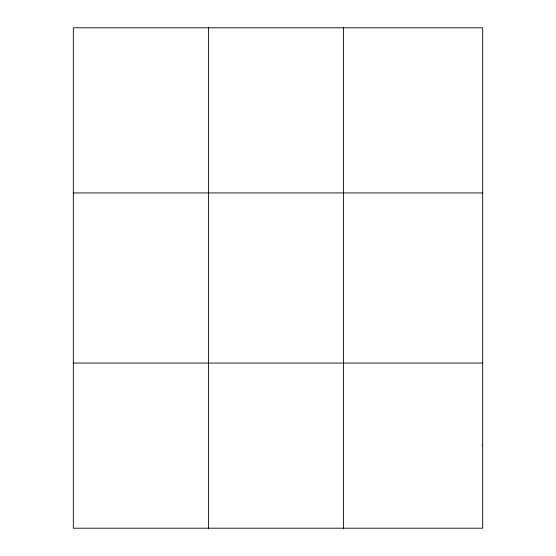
<?xml version="1.0" encoding="UTF-8"?>
<svg xmlns="http://www.w3.org/2000/svg" width="556" height="556" viewBox="0 0 556 556"><rect width="100%" height="100%" fill="white"/><g stroke="black" fill="none" stroke-linecap="round" stroke-linejoin="round"><path stroke-width="0.83" d="M208.41 528.2L208.41 27.8M343.497 528.2L343.497 27.8M73.322 192.932L482.677 192.932M73.322 363.068L482.677 363.068M482.677 445.634L482.677 528.2L73.322 528.2L73.322 27.8L482.677 27.8L482.677 445.634"/></g></svg>
